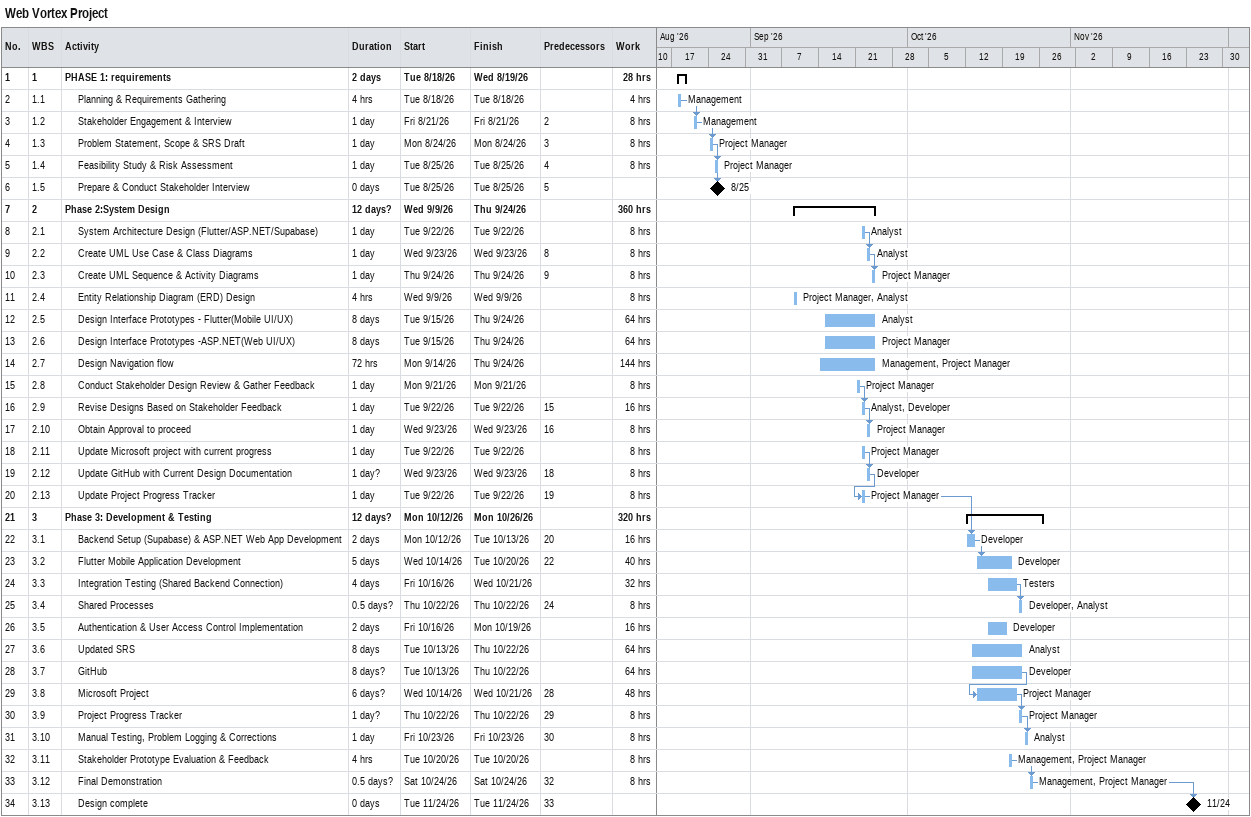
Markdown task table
Web Vortex Project

| ID | WBS | Task | Duration | Start | Finish | Predecessors | Resources | Work (h) |
|---|---|---|---|---|---|---|---|---|
| 1 | 1 | **PHASE 1: requirements** | 2d | 2026-08-18 | 2026-08-19 |  |  | 28 |
| 2 | 1.1 | Planning & Requirements Gathering | 4h | 2026-08-18 | 2026-08-18 |  | Management | 4 |
| 3 | 1.2 | Stakeholder Engagement & Interview | 1d | 2026-08-21 | 2026-08-21 | 2 | Management | 8 |
| 4 | 1.3 | Problem Statement, Scope & SRS Draft | 1d | 2026-08-24 | 2026-08-24 | 3 | Project Manager | 8 |
| 5 | 1.4 | Feasibility Study & Risk Assessment | 1d | 2026-08-25 | 2026-08-25 | 4 | Project Manager | 8 |
| 6 | 1.5 | Prepare & Conduct Stakeholder Interview | 0d | 2026-08-25 | 2026-08-25 | 5 |  |  |
| 7 | 2 | **Phase 2:System Design** | 12d? | 2026-09-09 | 2026-09-24 |  |  | 360 |
| 8 | 2.1 | System Architecture Design (Flutter/ASP.NET/Supabase) | 1d | 2026-09-22 | 2026-09-22 |  | Analyst | 8 |
| 9 | 2.2 | Create UML Use Case & Class Diagrams | 1d | 2026-09-23 | 2026-09-23 | 8 | Analyst | 8 |
| 10 | 2.3 | Create UML Sequence & Activity Diagrams | 1d | 2026-09-24 | 2026-09-24 | 9 | Project Manager | 8 |
| 11 | 2.4 | Entity Relationship Diagram (ERD) Design | 4h | 2026-09-09 | 2026-09-09 |  | Project Manager, Analyst | 8 |
| 12 | 2.5 | Design Interface Prototypes - Flutter(Mobile UI/UX) | 8d | 2026-09-15 | 2026-09-24 |  | Analyst | 64 |
| 13 | 2.6 | Design Interface Prototypes -ASP.NET(Web UI/UX) | 8d | 2026-09-15 | 2026-09-24 |  | Project Manager | 64 |
| 14 | 2.7 | Design Navigation flow | 72h | 2026-09-14 | 2026-09-24 |  | Management, Project Manager | 144 |
| 15 | 2.8 | Conduct Stakeholder Design Review & Gather Feedback | 1d | 2026-09-21 | 2026-09-21 |  | Project Manager | 8 |
| 16 | 2.9 | Revise Designs Based on Stakeholder Feedback | 1d | 2026-09-22 | 2026-09-22 | 15 | Analyst, Developer | 16 |
| 17 | 2.10 | Obtain Approval to proceed | 1d | 2026-09-23 | 2026-09-23 | 16 | Project Manager | 8 |
| 18 | 2.11 | Update Microsoft project with current progress | 1d | 2026-09-22 | 2026-09-22 |  | Project Manager | 8 |
| 19 | 2.12 | Update GitHub with Current Design Documentation | 1d? | 2026-09-23 | 2026-09-23 | 18 | Developer | 8 |
| 20 | 2.13 | Update Project Progress Tracker | 1d | 2026-09-22 | 2026-09-22 | 19 | Project Manager | 8 |
| 21 | 3 | **Phase 3: Development & Testing** | 12d? | 2026-10-12 | 2026-10-26 |  |  | 320 |
| 22 | 3.1 | Backend Setup (Supabase) & ASP.NET Web App Development | 2d | 2026-10-12 | 2026-10-13 | 20 | Developer | 16 |
| 23 | 3.2 | Flutter Mobile Application Development | 5d | 2026-10-14 | 2026-10-20 | 22 | Developer | 40 |
| 24 | 3.3 | Integration Testing (Shared Backend Connection) | 4d | 2026-10-16 | 2026-10-21 |  | Testers | 32 |
| 25 | 3.4 | Shared Processes | 0.5d? | 2026-10-22 | 2026-10-22 | 24 | Developer, Analyst | 8 |
| 26 | 3.5 | Authentication & User Access Control Implementation | 2d | 2026-10-16 | 2026-10-19 |  | Developer | 16 |
| 27 | 3.6 | Updated SRS | 8d | 2026-10-13 | 2026-10-22 |  | Analyst | 64 |
| 28 | 3.7 | GitHub | 8d? | 2026-10-13 | 2026-10-22 |  | Developer | 64 |
| 29 | 3.8 | Microsoft Project | 6d? | 2026-10-14 | 2026-10-21 | 28 | Project Manager | 48 |
| 30 | 3.9 | Project Progress Tracker | 1d? | 2026-10-22 | 2026-10-22 | 29 | Project Manager | 8 |
| 31 | 3.10 | Manual Testing, Problem Logging & Corrections | 1d | 2026-10-23 | 2026-10-23 | 30 | Analyst | 8 |
| 32 | 3.11 | Stakeholder Prototype Evaluation & Feedback | 4h | 2026-10-20 | 2026-10-20 |  | Management, Project Manager | 8 |
| 33 | 3.12 | Final Demonstration | 0.5d? | 2026-10-24 | 2026-10-24 | 32 | Management, Project Manager | 8 |
| 34 | 3.13 | Design complete | 0d | 2026-11-24 | 2026-11-24 | 33 |  |  |
